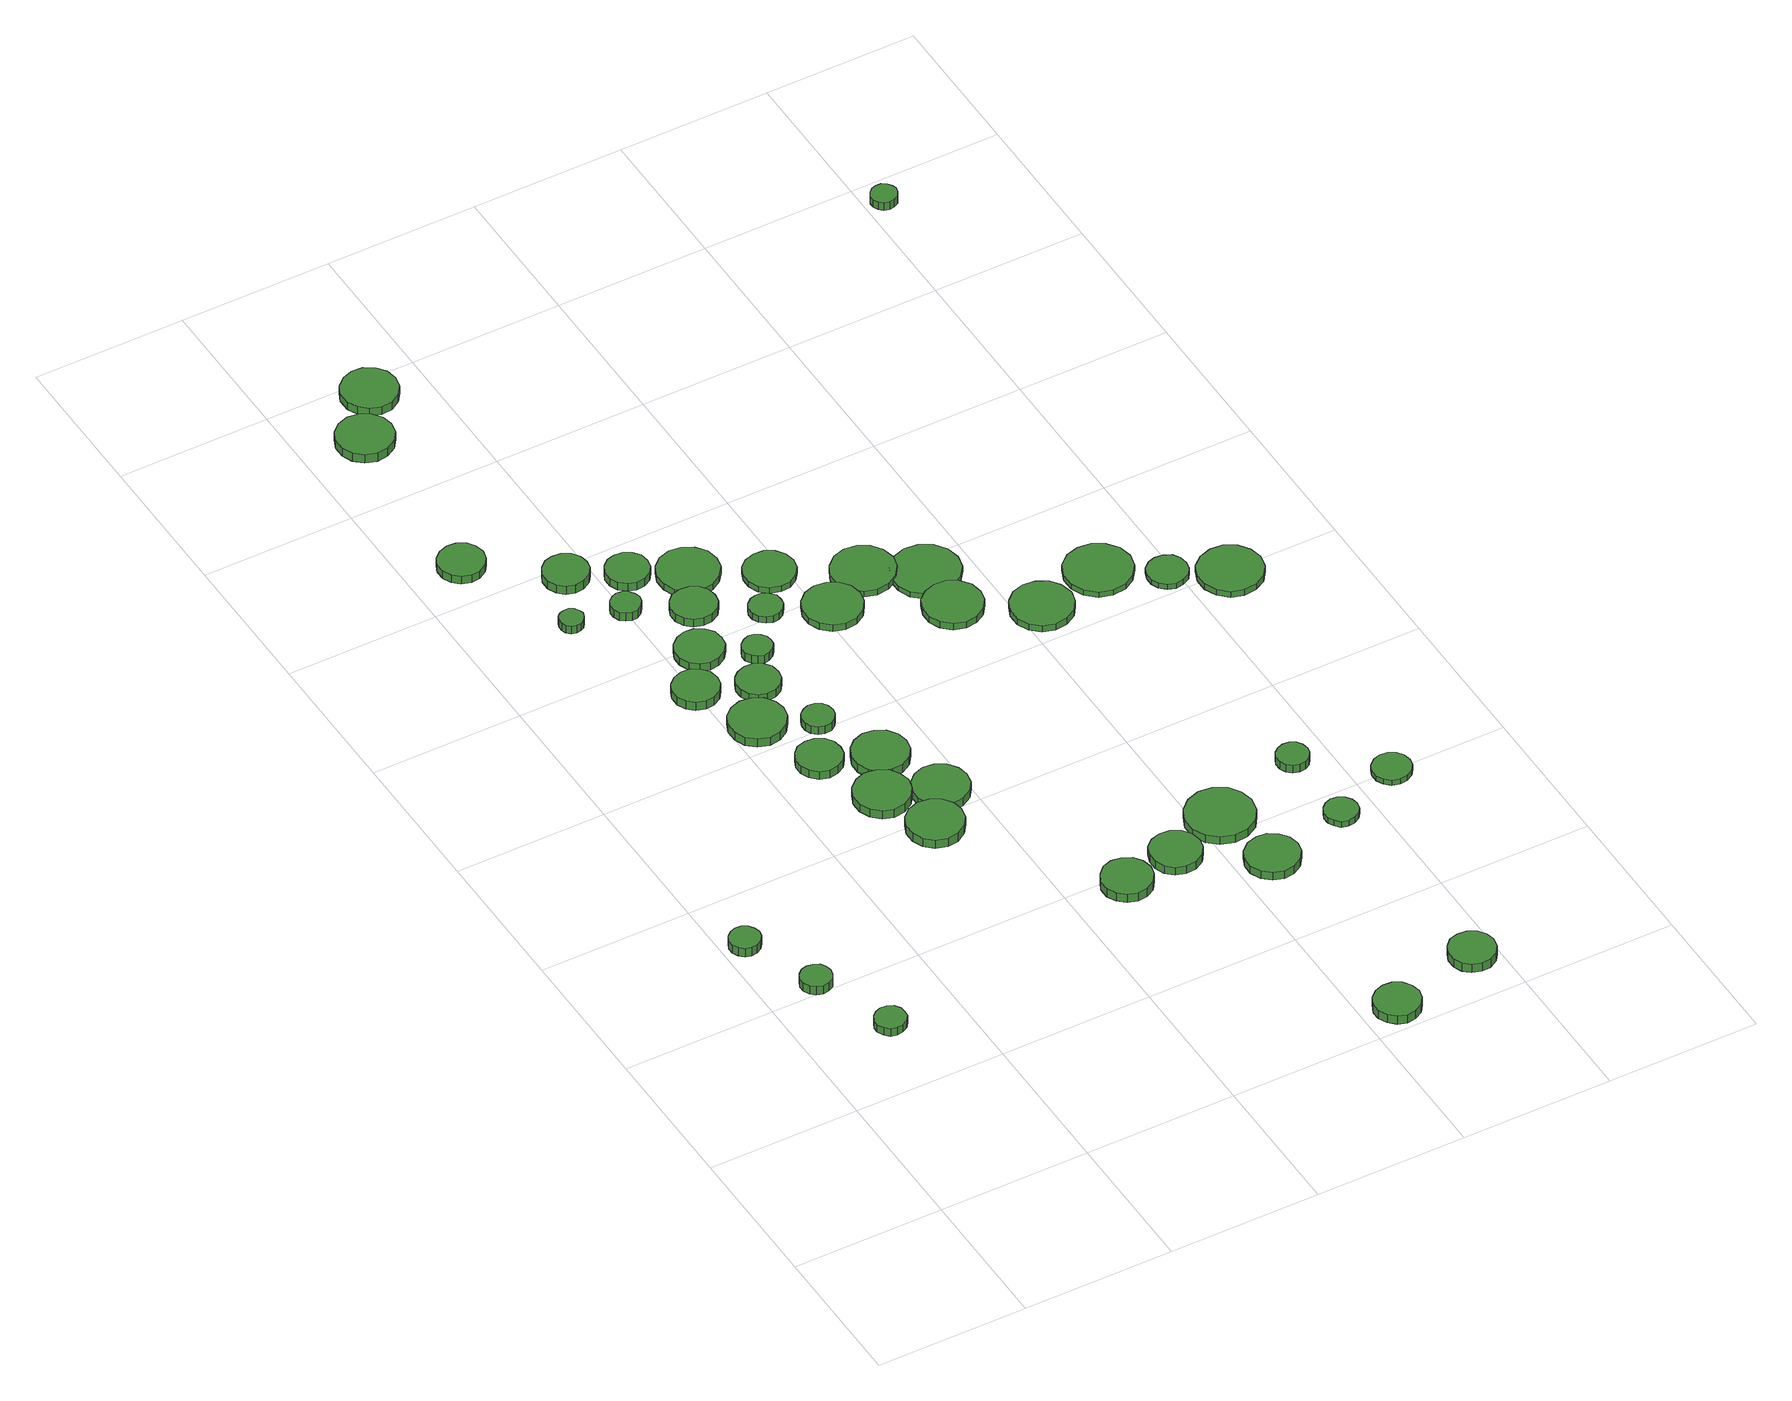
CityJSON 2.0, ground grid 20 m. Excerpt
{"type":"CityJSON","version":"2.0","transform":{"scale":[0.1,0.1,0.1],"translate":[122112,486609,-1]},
"CityObjects":{
"tree1":{"type":"SolitaryVegetationObject","attributes":{"function":"something"},"geometry":[{"type":"MultiSurface","lod":"1","boundaries":[[[0,1,2,3,4,5,6,7,8,9,10,11,12,13,14]],[[15,16,17,18,19,20,21,22,23,24,25,26,27,28,29]],[[0,29,28,1]],[[1,28,27,2]],[[2,27,26,3]],[[3,26,25,4]],[[4,25,24,5]],[[5,24,23,6]],[[6,23,22,7]],[[7,22,21,8]],[[8,21,20,9]],[[9,20,19,10]],[[10,19,18,11]],[[11,18,17,12]],[[12,17,16,13]],[[13,16,15,14]],[[14,15,29,0]]]}]},
"tree2":{"type":"SolitaryVegetationObject","attributes":{"function":"something"},"geometry":[{"type":"MultiSurface","lod":"1","boundaries":[[[30,31,32,33,34,35,36,37,38,39,40,41,42,43,44]],[[45,46,47,48,49,50,51,52,53,54,55,56,57,58,59]],[[30,59,58,31]],[[31,58,57,32]],[[32,57,56,33]],[[33,56,55,34]],[[34,55,54,35]],[[35,54,53,36]],[[36,53,52,37]],[[37,52,51,38]],[[38,51,50,39]],[[39,50,49,40]],[[40,49,48,41]],[[41,48,47,42]],[[42,47,46,43]],[[43,46,45,44]],[[44,45,59,30]]]}]},
"tree3":{"type":"SolitaryVegetationObject","attributes":{"function":"something"},"geometry":[{"type":"MultiSurface","lod":"1","boundaries":[[[60,61,62,63,64,65,66,67,68,69,70,71,72,73,74]],[[75,76,77,78,79,80,81,82,83,84,85,86,87,88,89]],[[60,89,88,61]],[[61,88,87,62]],[[62,87,86,63]],[[63,86,85,64]],[[64,85,84,65]],[[65,84,83,66]],[[66,83,82,67]],[[67,82,81,68]],[[68,81,80,69]],[[69,80,79,70]],[[70,79,78,71]],[[71,78,77,72]],[[72,77,76,73]],[[73,76,75,74]],[[74,75,89,60]]]}]},
"tree4":{"type":"SolitaryVegetationObject","attributes":{"function":"something"},"geometry":[{"type":"MultiSurface","lod":"1","boundaries":[[[90,91,92,93,94,95,96,97,98,99,100,101,102,103,104]],[[105,106,107,108,109,110,111,112,113,114,115,116,117,118,119]],[[90,119,118,91]],[[91,118,117,92]],[[92,117,116,93]],[[93,116,115,94]],[[94,115,114,95]],[[95,114,113,96]],[[96,113,112,97]],[[97,112,111,98]],[[98,111,110,99]],[[99,110,109,100]],[[100,109,108,101]],[[101,108,107,102]],[[102,107,106,103]],[[103,106,105,104]],[[104,105,119,90]]]}]},
"tree5":{"type":"SolitaryVegetationObject","attributes":{"function":"something"},"geometry":[{"type":"MultiSurface","lod":"1","boundaries":[[[120,121,122,123,124,125,126,127,128,129,130,131,132,133,134]],[[135,136,137,138,139,140,141,142,143,144,145,146,147,148,149]],[[120,149,148,121]],[[121,148,147,122]],[[122,147,146,123]],[[123,146,145,124]],[[124,145,144,125]],[[125,144,143,126]],[[126,143,142,127]],[[127,142,141,128]],[[128,141,140,129]],[[129,140,139,130]],[[130,139,138,131]],[[131,138,137,132]],[[132,137,136,133]],[[133,136,135,134]],[[134,135,149,120]]]}]},
"tree6":{"type":"SolitaryVegetationObject","attributes":{"function":"something"},"geometry":[{"type":"MultiSurface","lod":"1","boundaries":[[[150,151,152,153,154,155,156,157,158,159,160,161,162,163,164]],[[165,166,167,168,169,170,171,172,173,174,175,176,177,178,179]],[[150,179,178,151]],[[151,178,177,152]],[[152,177,176,153]],[[153,176,175,154]],[[154,175,174,155]],[[155,174,173,156]],[[156,173,172,157]],[[157,172,171,158]],[[158,171,170,159]],[[159,170,169,160]],[[160,169,168,161]],[[161,168,167,162]],[[162,167,166,163]],[[163,166,165,164]],[[164,165,179,150]]]}]},
"tree7":{"type":"SolitaryVegetationObject","attributes":{"function":"something"},"geometry":[{"type":"MultiSurface","lod":"1","boundaries":[[[180,181,182,183,184,185,186,187,188,189,190,191,192,193,194]],[[195,196,197,198,199,200,201,202,203,204,205,206,207,208,209]],[[180,209,208,181]],[[181,208,207,182]],[[182,207,206,183]],[[183,206,205,184]],[[184,205,204,185]],[[185,204,203,186]],[[186,203,202,187]],[[187,202,201,188]],[[188,201,200,189]],[[189,200,199,190]],[[190,199,198,191]],[[191,198,197,192]],[[192,197,196,193]],[[193,196,195,194]],[[194,195,209,180]]]}]},
"tree8":{"type":"SolitaryVegetationObject","attributes":{"function":"something"},"geometry":[{"type":"MultiSurface","lod":"1","boundaries":[[[210,211,212,213,214,215,216,217,218,219,220,221,222,223,224]],[[225,226,227,228,229,230,231,232,233,234,235,236,237,238,239]],[[210,239,238,211]],[[211,238,237,212]],[[212,237,236,213]],[[213,236,235,214]],[[214,235,234,215]],[[215,234,233,216]],[[216,233,232,217]],[[217,232,231,218]],[[218,231,230,219]],[[219,230,229,220]],[[220,229,228,221]],[[221,228,227,222]],[[222,227,226,223]],[[223,226,225,224]],[[224,225,239,210]]]}]},
"tree9":{"type":"SolitaryVegetationObject","attributes":{"function":"something"},"geometry":[{"type":"MultiSurface","lod":"1","boundaries":[[[240,241,242,243,244,245,246,247,248,249,250,251,252,253,254]],[[255,256,257,258,259,260,261,262,263,264,265,266,267,268,269]],[[240,269,268,241]],[[241,268,267,242]],[[242,267,266,243]],[[243,266,265,244]],[[244,265,264,245]],[[245,264,263,246]],[[246,263,262,247]],[[247,262,261,248]],[[248,261,260,249]],[[249,260,259,250]],[[250,259,258,251]],[[251,258,257,252]],[[252,257,256,253]],[[253,256,255,254]],[[254,255,269,240]]]}]},
"tree10":{"type":"SolitaryVegetationObject","attributes":{"function":"something"},"geometry":[{"type":"MultiSurface","lod":"1","boundaries":[[[270,271,272,273,274,275,276,277,278,279,280,281,282,283,284]],[[285,286,287,288,289,290,291,292,293,294,295,296,297,298,299]],[[270,299,298,271]],[[271,298,297,272]],[[272,297,296,273]],[[273,296,295,274]],[[274,295,294,275]],[[275,294,293,276]],[[276,293,292,277]],[[277,292,291,278]],[[278,291,290,279]],[[279,290,289,280]],[[280,289,288,281]],[[281,288,287,282]],[[282,287,286,283]],[[283,286,285,284]],[[284,285,299,270]]]}]},
"tree11":{"type":"SolitaryVegetationObject","attributes":{"function":"something"},"geometry":[{"type":"MultiSurface","lod":"1","boundaries":[[[300,301,302,303,304,305,306,307,308,309,310,311,312,313,314]],[[315,316,317,318,319,320,321,322,323,324,325,326,327,328,329]],[[300,329,328,301]],[[301,328,327,302]],[[302,327,326,303]],[[303,326,325,304]],[[304,325,324,305]],[[305,324,323,306]],[[306,323,322,307]],[[307,322,321,308]],[[308,321,320,309]],[[309,320,319,310]],[[310,319,318,311]],[[311,318,317,312]],[[312,317,316,313]],[[313,316,315,314]],[[314,315,329,300]]]}]},
"tree12":{"type":"SolitaryVegetationObject","attributes":{"function":"something"},"geometry":[{"type":"MultiSurface","lod":"1","boundaries":[[[330,331,332,333,334,335,336,337,338,339,340,341,342,343,344]],[[345,346,347,348,349,350,351,352,353,354,355,356,357,358,359]],[[330,359,358,331]],[[331,358,357,332]],[[332,357,356,333]],[[333,356,355,334]],[[334,355,354,335]],[[335,354,353,336]],[[336,353,352,337]],[[337,352,351,338]],[[338,351,350,339]],[[339,350,349,340]],[[340,349,348,341]],[[341,348,347,342]],[[342,347,346,343]],[[343,346,345,344]],[[344,345,359,330]]]}]},
"tree13":{"type":"SolitaryVegetationObject","attributes":{"function":"something"},"geometry":[{"type":"MultiSurface","lod":"1","boundaries":[[[360,361,362,363,364,365,366,367,368,369,370,371,372,373,374]],[[375,376,377,378,379,380,381,382,383,384,385,386,387,388,389]],[[360,389,388,361]],[[361,388,387,362]],[[362,387,386,363]],[[363,386,385,364]],[[364,385,384,365]],[[365,384,383,366]],[[366,383,382,367]],[[367,382,381,368]],[[368,381,380,369]],[[369,380,379,370]],[[370,379,378,371]],[[371,378,377,372]],[[372,377,376,373]],[[373,376,375,374]],[[374,375,389,360]]]}]},
"tree14":{"type":"SolitaryVegetationObject","attributes":{"function":"something"},"geometry":[{"type":"MultiSurface","lod":"1","boundaries":[[[390,391,392,393,394,395,396,397,398,399,400,401,402,403,404]],[[405,406,407,408,409,410,411,412,413,414,415,416,417,418,419]],[[390,419,418,391]],[[391,418,417,392]],[[392,417,416,393]],[[393,416,415,394]],[[394,415,414,395]],[[395,414,413,396]],[[396,413,412,397]],[[397,412,411,398]],[[398,411,410,399]],[[399,410,409,400]],[[400,409,408,401]],[[401,408,407,402]],[[402,407,406,403]],[[403,406,405,404]],[[404,405,419,390]]]}]},
"tree15":{"type":"SolitaryVegetationObject","attributes":{"function":"something"},"geometry":[{"type":"MultiSurface","lod":"1","boundaries":[[[420,421,422,423,424,425,426,427,428,429,430,431,432,433,434]],[[435,436,437,438,439,440,441,442,443,444,445,446,447,448,449]],[[420,449,448,421]],[[421,448,447,422]],[[422,447,446,423]],[[423,446,445,424]],[[424,445,444,425]],[[425,444,443,426]],[[426,443,442,427]],[[427,442,441,428]],[[428,441,440,429]],[[429,440,439,430]],[[430,439,438,431]],[[431,438,437,432]],[[432,437,436,433]],[[433,436,435,434]],[[434,435,449,420]]]}]},
"tree16":{"type":"SolitaryVegetationObject","attributes":{"function":"something"},"geometry":[{"type":"MultiSurface","lod":"1","boundaries":[[[450,451,452,453,454,455,456,457,458,459,460,461,462,463,464]],[[465,466,467,468,469,470,471,472,473,474,475,476,477,478,479]],[[450,479,478,451]],[[451,478,477,452]],[[452,477,476,453]],[[453,476,475,454]],[[454,475,474,455]],[[455,474,473,456]],[[456,473,472,457]],[[457,472,471,458]],[[458,471,470,459]],[[459,470,469,460]],[[460,469,468,461]],[[461,468,467,462]],[[462,467,466,463]],[[463,466,465,464]],[[464,465,479,450]]]}]},
"tree17":{"type":"SolitaryVegetationObject","attributes":{"function":"something"},"geometry":[{"type":"MultiSurface","lod":"1","boundaries":[[[480,481,482,483,484,485,486,487,488,489,490,491,492,493,494]],[[495,496,497,498,499,500,501,502,503,504,505,506,507,508,509]],[[480,509,508,481]],[[481,508,507,482]],[[482,507,506,483]],[[483,506,505,484]],[[484,505,504,485]],[[485,504,503,486]],[[486,503,502,487]],[[487,502,501,488]],[[488,501,500,489]],[[489,500,499,490]],[[490,499,498,491]],[[491,498,497,492]],[[492,497,496,493]],[[493,496,495,494]],[[494,495,509,480]]]}]},
"tree18":{"type":"SolitaryVegetationObject","attributes":{"function":"something"},"geometry":[{"type":"MultiSurface","lod":"1","boundaries":[[[510,511,512,513,514,515,516,517,518,519,520,521,522,523,524]],[[525,526,527,528,529,530,531,532,533,534,535,536,537,538,539]],[[510,539,538,511]],[[511,538,537,512]],[[512,537,536,513]],[[513,536,535,514]],[[514,535,534,515]],[[515,534,533,516]],[[516,533,532,517]],[[517,532,531,518]],[[518,531,530,519]],[[519,530,529,520]],[[520,529,528,521]],[[521,528,527,522]],[[522,527,526,523]],[[523,526,525,524]],[[524,525,539,510]]]}]},
"tree19":{"type":"SolitaryVegetationObject","attributes":{"function":"something"},"geometry":[{"type":"MultiSurface","lod":"1","boundaries":[[[540,541,542,543,544,545,546,547,548,549,550,551,552,553,554]],[[555,556,557,558,559,560,561,562,563,564,565,566,567,568,569]],[[540,569,568,541]],[[541,568,567,542]],[[542,567,566,543]],[[543,566,565,544]],[[544,565,564,545]],[[545,564,563,546]],[[546,563,562,547]],[[547,562,561,548]],[[548,561,560,549]],[[549,560,559,550]],[[550,559,558,551]],[[551,558,557,552]],[[552,557,556,553]],[[553,556,555,554]],[[554,555,569,540]]]}]},
"tree20":{"type":"SolitaryVegetationObject","attributes":{"function":"something"},"geometry":[{"type":"MultiSurface","lod":"1","boundaries":[[[570,571,572,573,574,575,576,577,578,579,580,581,582,583,584]],[[585,586,587,588,589,590,591,592,593,594,595,596,597,598,599]],[[570,599,598,571]],[[571,598,597,572]],[[572,597,596,573]],[[573,596,595,574]],[[574,595,594,575]],[[575,594,593,576]],[[576,593,592,577]],[[577,592,591,578]],[[578,591,590,579]],[[579,590,589,580]],[[580,589,588,581]],[[581,588,587,582]],[[582,587,586,583]],[[583,586,585,584]],[[584,585,599,570]]]}]},
"tree21":{"type":"SolitaryVegetationObject","attributes":{"function":"something"},"geometry":[{"type":"MultiSurface","lod":"1","boundaries":[[[600,601,602,603,604,605,606,607,608,609,610,611,612,613,614]],[[615,616,617,618,619,620,621,622,623,624,625,626,627,628,629]],[[600,629,628,601]],[[601,628,627,602]],[[602,627,626,603]],[[603,626,625,604]],[[604,625,624,605]],[[605,624,623,606]],[[606,623,622,607]],[[607,622,621,608]],[[608,621,620,609]],[[609,620,619,610]],[[610,619,618,611]],[[611,618,617,612]],[[612,617,616,613]],[[613,616,615,614]],[[614,615,629,600]]]}]},
"tree22":{"type":"SolitaryVegetationObject","attributes":{"function":"something"},"geometry":[{"type":"MultiSurface","lod":"1","boundaries":[[[630,631,632,633,634,635,636,637,638,639,640,641,642,643,644]],[[645,646,647,648,649,650,651,652,653,654,655,656,657,658,659]],[[630,659,658,631]],[[631,658,657,632]],[[632,657,656,633]],[[633,656,655,634]],[[634,655,654,635]],[[635,654,653,636]],[[636,653,652,637]],[[637,652,651,638]],[[638,651,650,639]],[[639,650,649,640]],[[640,649,648,641]],[[641,648,647,642]],[[642,647,646,643]],[[643,646,645,644]],[[644,645,659,630]]]}]},
"tree23":{"type":"SolitaryVegetationObject","attributes":{"function":"something"},"geometry":[{"type":"MultiSurface","lod":"1","boundaries":[[[660,661,662,663,664,665,666,667,668,669,670,671,672,673,674]],[[675,676,677,678,679,680,681,682,683,684,685,686,687,688,689]],[[660,689,688,661]],[[661,688,687,662]],[[662,687,686,663]],[[663,686,685,664]],[[664,685,684,665]],[[665,684,683,666]],[[666,683,682,667]],[[667,682,681,668]],[[668,681,680,669]],[[669,680,679,670]],[[670,679,678,671]],[[671,678,677,672]],[[672,677,676,673]],[[673,676,675,674]],[[674,675,689,660]]]}]},
"tree24":{"type":"SolitaryVegetationObject","attributes":{"function":"something"},"geometry":[{"type":"MultiSurface","lod":"1","boundaries":[[[690,691,692,693,694,695,696,697,698,699,700,701,702,703,704]],[[705,706,707,708,709,710,711,712,713,714,715,716,717,718,719]],[[690,719,718,691]],[[691,718,717,692]],[[692,717,716,693]],[[693,716,715,694]],[[694,715,714,695]],[[695,714,713,696]],[[696,713,712,697]],[[697,712,711,698]],[[698,711,710,699]],[[699,710,709,700]],[[700,709,708,701]],[[701,708,707,702]],[[702,707,706,703]],[[703,706,705,704]],[[704,705,719,690]]]}]},
"tree25":{"type":"SolitaryVegetationObject","attributes":{"function":"something"},"geometry":[{"type":"MultiSurface","lod":"1","boundaries":[[[720,721,722,723,724,725,726,727,728,729,730,731,732,733,734]],[[735,736,737,738,739,740,741,742,743,744,745,746,747,748,749]],[[720,749,748,721]],[[721,748,747,722]],[[722,747,746,723]],[[723,746,745,724]],[[724,745,744,725]],[[725,744,743,726]],[[726,743,742,727]],[[727,742,741,728]],[[728,741,740,729]],[[729,740,739,730]],[[730,739,738,731]],[[731,738,737,732]],[[732,737,736,733]],[[733,736,735,734]],[[734,735,749,720]]]}]},
"tree26":{"type":"SolitaryVegetationObject","attributes":{"function":"something"},"geometry":[{"type":"MultiSurface","lod":"1","boundaries":[[[750,751,752,753,754,755,756,757,758,759,760,761,762,763,764]],[[765,766,767,768,769,770,771,772,773,774,775,776,777,778,779]],[[750,779,778,751]],[[751,778,777,752]],[[752,777,776,753]],[[753,776,775,754]],[[754,775,774,755]],[[755,774,773,756]],[[756,773,772,757]],[[757,772,771,758]],[[758,771,770,759]],[[759,770,769,760]],[[760,769,768,761]],[[761,768,767,762]],[[762,767,766,763]],[[763,766,765,764]],[[764,765,779,750]]]}]},
"tree27":{"type":"SolitaryVegetationObject","attributes":{"function":"something"},"geometry":[{"type":"MultiSurface","lod":"1","boundaries":[[[780,781,782,783,784,785,786,787,788,789,790,791,792,793,794]],[[795,796,797,798,799,800,801,802,803,804,805,806,807,808,809]],[[780,809,808,781]],[[781,808,807,782]],[[782,807,806,783]],[[783,806,805,784]],[[784,805,804,785]],[[785,804,803,786]],[[786,803,802,787]],[[787,802,801,788]],[[788,801,800,789]],[[789,800,799,790]],[[790,799,798,791]],[[791,798,797,792]],[[792,797,796,793]],[[793,796,795,794]],[[794,795,809,780]]]}]},
"tree28":{"type":"SolitaryVegetationObject","attributes":{"function":"something"},"geometry":[{"type":"MultiSurface","lod":"1","boundaries":[[[810,811,812,813,814,815,816,817,818,819,820,821,822,823,824]],[[825,826,827,828,829,830,831,832,833,834,835,836,837,838,839]],[[810,839,838,811]],[[811,838,837,812]],[[812,837,836,813]],[[813,836,835,814]],[[814,835,834,815]],[[815,834,833,816]],[[816,833,832,817]],[[817,832,831,818]],[[818,831,830,819]],[[819,830,829,820]],[[820,829,828,821]],[[821,828,827,822]],[[822,827,826,823]],[[823,826,825,824]],[[824,825,839,810]]]}]},
"tree29":{"type":"SolitaryVegetationObject","attributes":{"function":"something"},"geometry":[{"type":"MultiSurface","lod":"1","boundaries":[[[840,841,842,843,844,845,846,847,848,849,850,851,852,853,854]],[[855,856,857,858,859,860,861,862,863,864,865,866,867,868,869]],[[840,869,868,841]],[[841,868,867,842]],[[842,867,866,843]],[[843,866,865,844]],[[844,865,864,845]],[[845,864,863,846]],[[846,863,862,847]],[[847,862,861,848]],[[848,861,860,849]],[[849,860,859,850]],[[850,859,858,851]],[[851,858,857,852]],[[852,857,856,853]],[[853,856,855,854]],[[854,855,869,840]]]}]},
"tree30":{"type":"SolitaryVegetationObject","attributes":{"function":"something"},"geometry":[{"type":"MultiSurface","lod":"1","boundaries":[[[870,871,872,873,874,875,876,877,878,879,880,881,882,883,884]],[[885,886,887,888,889,890,891,892,893,894,895,896,897,898,899]],[[870,899,898,871]],[[871,898,897,872]],[[872,897,896,873]],[[873,896,895,874]],[[874,895,894,875]],[[875,894,893,876]],[[876,893,892,877]],[[877,892,891,878]],[[878,891,890,879]],[[879,890,889,880]],[[880,889,888,881]],[[881,888,887,882]],[[882,887,886,883]],[[883,886,885,884]],[[884,885,899,870]]]}]},
"tree31":{"type":"SolitaryVegetationObject","attributes":{"function":"something"},"geometry":[{"type":"MultiSurface","lod":"1","boundaries":[[[900,901,902,903,904,905,906,907,908,909,910,911,912,913,914]],[[915,916,917,918,919,920,921,922,923,924,925,926,927,928,929]],[[900,929,928,901]],[[901,928,927,902]],[[902,927,926,903]],[[903,926,925,904]],[[904,925,924,905]],[[905,924,923,906]],[[906,923,922,907]],[[907,922,921,908]],[[908,921,920,909]],[[909,920,919,910]],[[910,919,918,911]],[[911,918,917,912]],[[912,917,916,913]],[[913,916,915,914]],[[914,915,929,900]]]}]},
"tree32":{"type":"SolitaryVegetationObject","attributes":{"function":"something"},"geometry":[{"type":"MultiSurface","lod":"1","boundaries":[[[930,931,932,933,934,935,936,937,938,939,940,941,942,943,944]],[[945,946,947,948,949,950,951,952,953,954,955,956,957,958,959]],[[930,959,958,931]],[[931,958,957,932]],[[932,957,956,933]],[[933,956,955,934]],[[934,955,954,935]],[[935,954,953,936]],[[936,953,952,937]],[[937,952,951,938]],[[938,951,950,939]],[[939,950,949,940]],[[940,949,948,941]],[[941,948,947,942]],[[942,947,946,943]],[[943,946,945,944]],[[944,945,959,930]]]}]},
"tree33":{"type":"SolitaryVegetationObject","attributes":{"function":"something"},"geometry":[{"type":"MultiSurface","lod":"1","boundaries":[[[960,961,962,963,964,965,966,967,968,969,970,971,972,973,974]],[[975,976,977,978,979,980,981,982,983,984,985,986,987,988,989]],[[960,989,988,961]],[[961,988,987,962]],[[962,987,986,963]],[[963,986,985,964]],[[964,985,984,965]],[[965,984,983,966]],[[966,983,982,967]],[[967,982,981,968]],[[968,981,980,969]],[[969,980,979,970]],[[970,979,978,971]],[[971,978,977,972]],[[972,977,976,973]],[[973,976,975,974]],[[974,975,989,960]]]}]},
"tree34":{"type":"SolitaryVegetationObject","attributes":{"function":"something"},"geometry":[{"type":"MultiSurface","lod":"1","boundaries":[[[990,991,992,993,994,995,996,997,998,999,1000,1001,1002,1003,1004]],[[1005,1006,1007,1008,1009,1010,1011,1012,1013,1014,1015,1016,1017,1018,1019]],[[990,1019,1018,991]],[[991,1018,1017,992]],[[992,1017,1016,993]],[[993,1016,1015,994]],[[994,1015,1014,995]],[[995,1014,1013,996]],[[996,1013,1012,997]],[[997,1012,1011,998]],[[998,1011,1010,999]],[[999,1010,1009,1000]],[[1000,1009,1008,1001]],[[1001,1008,1007,1002]],[[1002,1007,1006,1003]],[[1003,1006,1005,1004]],[[1004,1005,1019,990]]]}]},
"tree35":{"type":"SolitaryVegetationObject","attributes":{"function":"something"},"geometry":[{"type":"MultiSurface","lod":"1","boundaries":[[[1020,1021,1022,1023,1024,1025,1026,1027,1028,1029,1030,1031,1032,1033,1034]],[[1035,1036,1037,1038,1039,1040,1041,1042,1043,1044,1045,1046,1047,1048,1049]],[[1020,1049,1048,1021]],[[1021,1048,1047,1022]],[[1022,1047,1046,1023]],[[1023,1046,1045,1024]],[[1024,1045,1044,1025]],[[1025,1044,1043,1026]],[[1026,1043,1042,1027]],[[1027,1042,1041,1028]],[[1028,1041,1040,1029]],[[1029,1040,1039,1030]],[[1030,1039,1038,1031]],[[1031,1038,1037,1032]],[[1032,1037,1036,1033]],[[1033,1036,1035,1034]],[[1034,1035,1049,1020]]]}]},
"tree36":{"type":"SolitaryVegetationObject","attributes":{"function":"something"},"geometry":[{"type":"MultiSurface","lod":"1","boundaries":[[[1050,1051,1052,1053,1054,1055,1056,1057,1058,1059,1060,1061,1062,1063,1064]],[[1065,1066,1067,1068,1069,1070,1071,1072,1073,1074,1075,1076,1077,1078,1079]],[[1050,1079,1078,1051]],[[1051,1078,1077,1052]],[[1052,1077,1076,1053]],[[1053,1076,1075,1054]],[[1054,1075,1074,1055]],[[1055,1074,1073,1056]],[[1056,1073,1072,1057]],[[1057,1072,1071,1058]],[[1058,1071,1070,1059]],[[1059,1070,1069,1060]],[[1060,1069,1068,1061]],[[1061,1068,1067,1062]],[[1062,1067,1066,1063]],[[1063,1066,1065,1064]],[[1064,1065,1079,1050]]]}]},
"tree37":{"type":"SolitaryVegetationObject","attributes":{"function":"something"},"geometry":[{"type":"MultiSurface","lod":"1","boundaries":[[[1080,1081,1082,1083,1084,1085,1086,1087,1088,1089,1090,1091,1092,1093,1094]],[[1095,1096,1097,1098,1099,1100,1101,1102,1103,1104,1105,1106,1107,1108,1109]],[[1080,1109,1108,1081]],[[1081,1108,1107,1082]],[[1082,1107,1106,1083]],[[1083,1106,1105,1084]],[[1084,1105,1104,1085]],[[1085,1104,1103,1086]],[[1086,1103,1102,1087]],[[1087,1102,1101,1088]],[[1088,1101,1100,1089]],[[1089,1100,1099,1090]],[[1090,1099,1098,1091]],[[1091,1098,1097,1092]],[[1092,1097,1096,1093]],[[1093,1096,1095,1094]],[[1094,1095,1109,1080]]]}]},
"tree38":{"type":"SolitaryVegetationObject","attributes":{"function":"something"},"geometry":[{"type":"MultiSurface","lod":"1","boundaries":[[[1110,1111,1112,1113,1114,1115,1116,1117,1118,1119,1120,1121,1122,1123,1124]],[[1125,1126,1127,1128,1129,1130,1131,1132,1133,1134,1135,1136,1137,1138,1139]],[[1110,1139,1138,1111]],[[1111,1138,1137,1112]],[[1112,1137,1136,1113]],[[1113,1136,1135,1114]],[[1114,1135,1134,1115]],[[1115,1134,1133,1116]],[[1116,1133,1132,1117]],[[1117,1132,1131,1118]],[[1118,1131,1130,1119]],[[1119,1130,1129,1120]],[[1120,1129,1128,1121]],[[1121,1128,1127,1122]],[[1122,1127,1126,1123]],[[1123,1126,1125,1124]],[[1124,1125,1139,1110]]]}]},
"tree39":{"type":"SolitaryVegetationObject","attributes":{"function":"something"},"geometry":[{"type":"MultiSurface","lod":"1","boundaries":[[[1140,1141,1142,1143,1144,1145,1146,1147,1148,1149,1150,1151,1152,1153,1154]],[[1155,1156,1157,1158,1159,1160,1161,1162,1163,1164,1165,1166,1167,1168,1169]],[[1140,1169,1168,1141]],[[1141,1168,1167,1142]],[[1142,1167,1166,1143]],[[1143,1166,1165,1144]],[[1144,1165,1164,1145]],[[1145,1164,1163,1146]],[[1146,1163,1162,1147]],[[1147,1162,1161,1148]],[[1148,1161,1160,1149]],[[1149,1160,1159,1150]],[[1150,1159,1158,1151]],[[1151,1158,1157,1152]],[[1152,1157,1156,1153]],[[1153,1156,1155,1154]],[[1154,1155,1169,1140]]]}]},
"tree40":{"type":"SolitaryVegetationObject","attributes":{"function":"something"},"geometry":[{"type":"MultiSurface","lod":"1","boundaries":[[[1170,1171,1172,1173,1174,1175,1176,1177,1178,1179,1180,1181,1182,1183,1184]],[[1185,1186,1187,1188,1189,1190,1191,1192,1193,1194,1195,1196,1197,1198,1199]],[[1170,1199,1198,1171]],[[1171,1198,1197,1172]],[[1172,1197,1196,1173]],[[1173,1196,1195,1174]],[[1174,1195,1194,1175]],[[1175,1194,1193,1176]],[[1176,1193,1192,1177]],[[1177,1192,1191,1178]],[[1178,1191,1190,1179]],[[1179,1190,1189,1180]],[[1180,1189,1188,1181]],[[1181,1188,1187,1182]],[[1182,1187,1186,1183]],[[1183,1186,1185,1184]],[[1184,1185,1199,1170]]]}]},
"tree41":{"type":"SolitaryVegetationObject","attributes":{"function":"something"},"geometry":[{"type":"MultiSurface","lod":"1","boundaries":[[[1200,1201,1202,1203,1204,1205,1206,1207,1208,1209,1210,1211,1212,1213,1214]],[[1215,1216,1217,1218,1219,1220,1221,1222,1223,1224,1225,1226,1227,1228,1229]],[[1200,1229,1228,1201]],[[1201,1228,1227,1202]],[[1202,1227,1226,1203]],[[1203,1226,1225,1204]],[[1204,1225,1224,1205]],[[1205,1224,1223,1206]],[[1206,1223,1222,1207]],[[1207,1222,1221,1208]],[[1208,1221,1220,1209]],[[1209,1220,1219,1210]],[[1210,1219,1218,1211]],[[1211,1218,1217,1212]],[[1212,1217,1216,1213]],[[1213,1216,1215,1214]],[[1214,1215,1229,1200]]]}]},
"tree42":{"type":"SolitaryVegetationObject","attributes":{"function":"something"},"geometry":[{"type":"MultiSurface","lod":"1","boundaries":[[[1230,1231,1232,1233,1234,1235,1236,1237,1238,1239,1240,1241,1242,1243,1244]],[[1245,1246,1247,1248,1249,1250,1251,1252,1253,1254,1255,1256,1257,1258,1259]],[[1230,1259,1258,1231]],[[1231,1258,1257,1232]],[[1232,1257,1256,1233]],[[1233,1256,1255,1234]],[[1234,1255,1254,1235]],[[1235,1254,1253,1236]],[[1236,1253,1252,1237]],[[1237,1252,1251,1238]],[[1238,1251,1250,1239]],[[1239,1250,1249,1240]],[[1240,1249,1248,1241]],[[1241,1248,1247,1242]],[[1242,1247,1246,1243]],[[1243,1246,1245,1244]],[[1244,1245,1259,1230]]]}]},
"tree43":{"type":"SolitaryVegetationObject","attributes":{"function":"something"},"geometry":[{"type":"MultiSurface","lod":"1","boundaries":[[[1260,1261,1262,1263,1264,1265,1266,1267,1268,1269,1270,1271,1272,1273,1274]],[[1275,1276,1277,1278,1279,1280,1281,1282,1283,1284,1285,1286,1287,1288,1289]],[[1260,1289,1288,1261]],[[1261,1288,1287,1262]],[[1262,1287,1286,1263]],[[1263,1286,1285,1264]],[[1264,1285,1284,1265]],[[1265,1284,1283,1266]],[[1266,1283,1282,1267]],[[1267,1282,1281,1268]],[[1268,1281,1280,1269]],[[1269,1280,1279,1270]],[[1270,1279,1278,1271]],[[1271,1278,1277,1272]],[[1272,1277,1276,1273]],[[1273,1276,1275,1274]],[[1274,1275,1289,1260]]]}]}
},
"vertices":[
[48,513,26],[46,521,26],[41,528,26],[34,532,26],[26,533,26],[18,530,26],[12,525,26],[8,517,26],[8,509,26],[12,501,26],[18,495,26],[26,493,26],[34,494,26],[41,498,26],[46,505,26],[46,505,13],[41,498,13],[34,494,13],[26,493,13],[18,495,13],[12,501,13],[8,509,13],[8,517,13],[12,525,13],[18,530,13],[26,533,13],[34,532,13],[41,528,13],[46,521,13],[48,513,13],
[86,410,29],[84,418,29],[80,425,29],[72,429,29],[64,430,29],[56,428,29],[50,422,29],[46,414,29],[46,406,29],[50,398,29],[56,393,29],[64,390,29],[72,391,29],[80,395,29],[84,402,29],[84,402,16],[80,395,16],[72,391,16],[64,390,16],[56,393,16],[50,398,16],[46,406,16],[46,414,16],[50,422,16],[56,428,16],[64,430,16],[72,429,16],[80,425,16],[84,418,16],[86,410,16],
[124,300,32],[123,308,32],[118,315,32],[110,319,32],[102,320,32],[94,317,32],[88,312,32],[84,304,32],[84,296,32],[88,288,32],[94,282,32],[102,280,32],[110,281,32],[118,285,32],[123,292,32],[123,292,20],[118,285,20],[110,281,20],[102,280,20],[94,282,20],[88,288,20],[84,296,20],[84,304,20],[88,312,20],[94,317,20],[102,320,20],[110,319,20],[118,315,20],[123,308,20],[124,300,20],
[97,1254,27],[94,1266,27],[87,1276,27],[76,1282,27],[64,1283,27],[52,1279,27],[43,1271,27],[38,1260,27],[38,1247,27],[43,1236,27],[52,1228,27],[64,1224,27],[76,1225,27],[87,1232,27],[94,1241,27],[94,1241,15],[87,1232,15],[76,1225,15],[64,1224,15],[52,1228,15],[43,1236,15],[38,1247,15],[38,1260,15],[43,1271,15],[52,1279,15],[64,1283,15],[76,1282,15],[87,1276,15],[94,1266,15],[97,1254,15],
[146,1102,26],[144,1108,26],[140,1114,26],[135,1117,26],[128,1117,26],[122,1115,26],[117,1111,26],[115,1105,26],[115,1099,26],[117,1093,26],[122,1088,26],[128,1086,26],[135,1087,26],[140,1090,26],[144,1095,26],[144,1095,14],[140,1090,14],[135,1087,14],[128,1086,14],[122,1088,14],[117,1093,14],[115,1099,14],[115,1105,14],[117,1111,14],[122,1115,14],[128,1117,14],[135,1117,14],[140,1114,14],[144,1108,14],[146,1102,14],
[228,924,26],[225,937,26],[218,946,26],[207,953,26],[195,954,26],[183,950,26],[174,942,26],[169,931,26],[169,918,26],[174,907,26],[183,899,26],[195,895,26],[207,896,26],[218,902,26],[225,912,26],[225,912,13],[218,902,13],[207,896,13],[195,895,13],[183,899,13],[174,907,13],[169,918,13],[169,931,13],[174,942,13],[183,950,13],[195,954,13],[207,953,13],[218,946,13],[225,937,13],[228,924,13],
[269,839,26],[266,853,26],[257,866,26],[244,873,26],[229,875,26],[214,870,26],[203,860,26],[197,846,26],[197,831,26],[203,817,26],[214,807,26],[229,802,26],[244,804,26],[257,812,26],[266,824,26],[266,824,13],[257,812,13],[244,804,13],[229,802,13],[214,807,13],[203,817,13],[197,831,13],[197,846,13],[203,860,13],[214,870,13],[229,875,13],[244,873,13],[257,866,13],[266,853,13],[269,839,13],
[293,746,26],[291,758,26],[284,768,26],[273,774,26],[261,775,26],[249,772,26],[240,763,26],[235,752,26],[235,740,26],[240,729,26],[249,720,26],[261,716,26],[273,718,26],[284,724,26],[291,734,26],[291,734,14],[284,724,14],[273,718,14],[261,716,14],[249,720,14],[240,729,14],[235,740,14],[235,752,14],[240,763,14],[249,772,14],[261,775,14],[273,774,14],[284,768,14],[291,758,14],[293,746,14],
[334,655,27],[330,669,27],[322,682,27],[308,689,27],[293,691,27],[279,686,27],[268,676,27],[262,662,27],[262,647,27],[268,633,27],[279,623,27],[293,618,27],[308,620,27],[322,628,27],[330,640,27],[330,640,14],[322,628,14],[308,620,14],[293,618,14],[279,623,14],[268,633,14],[262,647,14],[262,662,14],[268,676,14],[279,686,14],[293,691,14],[308,689,14],[322,682,14],[330,669,14],[334,655,14],
[362,578,28],[359,592,28],[350,605,28],[337,612,28],[322,614,28],[307,609,28],[296,599,28],[290,585,28],[290,570,28],[296,556,28],[307,546,28],[322,541,28],[337,543,28],[350,551,28],[359,563,28],[359,563,15],[350,551,15],[337,543,15],[322,541,15],[307,546,15],[296,556,15],[290,570,15],[290,585,15],[296,599,15],[307,609,15],[322,614,15],[337,612,15],[350,605,15],[359,592,15],[362,578,15],
[196,1179,24],[194,1191,24],[187,1201,24],[176,1207,24],[164,1208,24],[153,1205,24],[144,1197,24],[139,1186,24],[139,1173,24],[144,1162,24],[153,1154,24],[164,1150,24],[176,1152,24],[187,1158,24],[194,1168,24],[194,1168,11],[187,1158,11],[176,1152,11],[164,1150,11],[153,1154,11],[144,1162,11],[139,1173,11],[139,1186,11],[144,1197,11],[153,1205,11],[164,1208,11],[176,1207,11],[187,1201,11],[194,1191,11],[196,1179,11],
[219,1094,25],[217,1101,25],[212,1108,25],[205,1112,25],[197,1113,25],[190,1110,25],[184,1105,25],[181,1098,25],[181,1090,25],[184,1082,25],[190,1077,25],[197,1074,25],[205,1075,25],[212,1079,25],[217,1086,25],[217,1086,12],[212,1079,12],[205,1075,12],[197,1074,12],[190,1077,12],[184,1082,12],[181,1090,12],[181,1098,12],[184,1105,12],[190,1110,12],[197,1113,12],[205,1112,12],[212,1108,12],[217,1101,12],[219,1094,12],
[114,1501,28],[111,1515,28],[102,1527,28],[89,1535,28],[74,1537,28],[59,1532,28],[48,1522,28],[42,1508,28],[42,1493,28],[48,1479,28],[59,1469,28],[74,1464,28],[89,1466,28],[102,1474,28],[111,1486,28],[111,1486,15],[102,1474,15],[89,1466,15],[74,1464,15],[59,1469,15],[48,1479,15],[42,1493,15],[42,1508,15],[48,1522,15],[59,1532,15],[74,1537,15],[89,1535,15],[102,1527,15],[111,1515,15],[114,1501,15],
[268,984,24],[266,997,24],[258,1007,24],[247,1014,24],[234,1015,24],[222,1011,24],[212,1002,24],[207,991,24],[207,978,24],[212,966,24],[222,957,24],[234,953,24],[247,955,24],[258,961,24],[266,972,24],[266,972,12],[258,961,12],[247,955,12],[234,953,12],[222,957,12],[212,966,12],[207,978,12],[207,991,12],[212,1002,12],[222,1011,12],[234,1015,12],[247,1014,12],[258,1007,12],[266,997,12],[268,984,12],
[296,898,25],[294,910,25],[287,919,25],[277,925,25],[265,926,25],[254,922,25],[246,915,25],[241,904,25],[241,893,25],[246,882,25],[254,874,25],[265,871,25],[277,872,25],[287,878,25],[294,887,25],[294,887,13],[287,878,13],[277,872,13],[265,871,13],[254,874,13],[246,882,13],[241,893,13],[241,904,13],[246,915,13],[254,922,13],[265,926,13],[277,925,13],[287,919,13],[294,910,13],[296,898,13],
[319,808,25],[317,817,25],[312,824,25],[305,828,25],[296,829,25],[288,826,25],[281,820,25],[278,812,25],[278,804,25],[281,796,25],[288,790,25],[296,787,25],[305,788,25],[312,793,25],[317,800,25],[317,800,13],[312,793,13],[305,788,13],[296,787,13],[288,790,13],[281,796,13],[278,804,13],[278,812,13],[281,820,13],[288,826,13],[296,829,13],[305,828,13],[312,824,13],[317,817,13],[319,808,13],
[367,718,25],[364,732,25],[355,745,25],[342,752,25],[327,754,25],[313,749,25],[302,739,25],[296,725,25],[296,710,25],[302,696,25],[313,686,25],[327,682,25],[342,683,25],[355,691,25],[364,703,25],[364,703,12],[355,691,12],[342,683,12],[327,682,12],[313,686,12],[302,696,12],[296,710,12],[296,725,12],[302,739,12],[313,749,12],[327,754,12],[342,752,12],[355,745,12],[364,732,12],[367,718,12],
[399,630,26],[396,644,26],[387,657,26],[374,664,26],[359,666,26],[345,661,26],[334,651,26],[328,637,26],[328,622,26],[334,608,26],[345,598,26],[359,593,26],[374,595,26],[387,603,26],[396,615,26],[396,615,14],[387,603,14],[374,595,14],[359,593,14],[345,598,14],[334,608,14],[328,622,14],[328,637,14],[334,651,14],[345,661,14],[359,666,14],[374,664,14],[387,657,14],[396,644,14],[399,630,14],
[260,1147,23],[258,1158,23],[251,1167,23],[241,1173,23],[229,1174,23],[219,1171,23],[210,1163,23],[205,1153,23],[205,1141,23],[210,1130,23],[219,1123,23],[229,1119,23],[241,1120,23],[251,1126,23],[258,1135,23],[258,1135,11],[251,1126,11],[241,1120,11],[229,1119,11],[219,1123,11],[210,1130,11],[205,1141,11],[205,1153,11],[210,1163,11],[219,1171,11],[229,1174,11],[241,1173,11],[251,1167,11],[258,1158,11],[260,1147,11],
[316,950,25],[315,958,25],[310,965,25],[303,969,25],[295,970,25],[288,967,25],[282,962,25],[278,954,25],[278,946,25],[282,939,25],[288,934,25],[295,931,25],[303,932,25],[310,936,25],[315,943,25],[315,943,12],[310,936,12],[303,932,12],[295,931,12],[288,934,12],[282,939,12],[278,946,12],[278,954,12],[282,962,12],[288,967,12],[295,970,12],[303,969,12],[310,965,12],[315,958,12],[316,950,12],
[504,375,31],[501,389,31],[493,400,31],[481,406,31],[468,408,31],[455,404,31],[445,394,31],[439,382,31],[439,368,31],[445,356,31],[455,347,31],[468,343,31],[481,344,31],[493,351,31],[501,362,31],[501,362,18],[493,351,18],[481,344,18],[468,343,18],[455,347,18],[445,356,18],[439,368,18],[439,382,18],[445,394,18],[455,404,18],[468,408,18],[481,406,18],[493,400,18],[501,389,18],[504,375,18],
[299,1054,23],[297,1066,23],[290,1076,23],[279,1082,23],[267,1083,23],[255,1080,23],[246,1071,23],[241,1060,23],[241,1048,23],[246,1037,23],[255,1029,23],[267,1025,23],[279,1026,23],[290,1032,23],[297,1042,23],[297,1042,11],[290,1032,11],[279,1026,11],[267,1025,11],[255,1029,11],[246,1037,11],[241,1048,11],[241,1060,11],[246,1071,11],[255,1080,11],[267,1083,11],[279,1082,11],[290,1076,11],[297,1066,11],[299,1054,11],
[158,1567,29],[155,1582,29],[146,1594,29],[133,1602,29],[118,1603,29],[104,1598,29],[93,1588,29],[87,1575,29],[87,1559,29],[93,1546,29],[104,1536,29],[118,1531,29],[133,1532,29],[146,1540,29],[155,1552,29],[155,1552,17],[146,1540,17],[133,1532,17],[118,1531,17],[104,1536,17],[93,1546,17],[87,1559,17],[87,1575,17],[93,1588,17],[104,1598,17],[118,1603,17],[133,1602,17],[146,1594,17],[155,1582,17],[158,1567,17],
[334,1111,21],[331,1127,21],[321,1140,21],[307,1148,21],[291,1150,21],[275,1145,21],[263,1134,21],[257,1119,21],[257,1103,21],[263,1088,21],[275,1077,21],[291,1072,21],[307,1074,21],[321,1082,21],[331,1095,21],[331,1095,11],[321,1082,11],[307,1074,11],[291,1072,11],[275,1077,11],[263,1088,11],[257,1103,11],[257,1119,11],[263,1134,11],[275,1145,11],[291,1150,11],[307,1148,11],[321,1140,11],[331,1127,11],[334,1111,11],
[364,1010,21],[363,1019,21],[357,1026,21],[350,1031,21],[341,1031,21],[333,1029,21],[326,1023,21],[322,1015,21],[322,1006,21],[326,998,21],[333,992,21],[341,989,21],[350,990,21],[357,994,21],[363,1002,21],[363,1002,11],[357,994,11],[350,990,11],[341,989,11],[333,992,11],[326,998,11],[322,1006,11],[322,1015,11],[326,1023,11],[333,1029,11],[341,1031,11],[350,1031,11],[357,1026,11],[363,1019,11],[364,1010,11],
[672,30,29],[669,42,29],[662,53,29],[651,59,29],[639,60,29],[627,56,29],[618,48,29],[612,36,29],[612,24,29],[618,13,29],[627,4,29],[639,0,29],[651,2,29],[662,8,29],[669,18,29],[669,18,16],[662,8,16],[651,2,16],[639,0,16],[627,4,16],[618,13,16],[612,24,16],[612,36,16],[618,48,16],[627,56,16],[639,60,16],[651,59,16],[662,53,16],[669,42,16],[672,30,16],
[580,391,27],[577,405,27],[569,416,27],[557,423,27],[543,424,27],[530,420,27],[520,411,27],[515,398,27],[515,385,27],[520,372,27],[530,363,27],[543,359,27],[557,360,27],[569,367,27],[577,378,27],[577,378,15],[569,367,15],[557,360,15],[543,359,15],[530,363,15],[520,372,15],[515,385,15],[515,398,15],[520,411,15],[530,420,15],[543,424,15],[557,423,15],[569,416,15],[577,405,15],[580,391,15],
[412,1063,20],[409,1077,20],[401,1088,20],[389,1095,20],[376,1096,20],[362,1092,20],[352,1083,20],[347,1070,20],[347,1057,20],[352,1044,20],[362,1035,20],[376,1031,20],[389,1032,20],[401,1039,20],[409,1050,20],[409,1050,11],[401,1039,11],[389,1032,11],[376,1031,11],[362,1035,11],[352,1044,11],[347,1057,11],[347,1070,11],[352,1083,11],[362,1092,11],[376,1096,11],[389,1095,11],[401,1088,11],[409,1077,11],[412,1063,11],
[451,973,21],[448,989,21],[439,1001,21],[425,1009,21],[409,1011,21],[394,1006,21],[382,995,21],[376,981,21],[376,965,21],[382,951,21],[394,940,21],[409,935,21],[425,937,21],[439,945,21],[448,958,21],[448,958,11],[439,945,11],[425,937,11],[409,935,11],[394,940,11],[382,951,11],[376,965,11],[376,981,11],[382,995,11],[394,1006,11],[409,1011,11],[425,1009,11],[439,1001,11],[448,989,11],[451,973,11],
[680,332,23],[677,346,23],[668,357,23],[656,365,23],[642,366,23],[628,362,23],[617,352,23],[611,339,23],[611,325,23],[617,311,23],[628,302,23],[642,297,23],[656,299,23],[668,306,23],[677,318,23],[677,318,11],[668,306,11],[656,299,11],[642,297,11],[628,302,11],[617,311,11],[611,325,11],[611,339,11],[617,352,11],[628,362,11],[642,366,11],[656,365,11],[668,357,11],[677,346,11],[680,332,11],
[669,422,26],[665,440,26],[655,455,26],[639,464,26],[621,466,26],[603,460,26],[590,448,26],[582,431,26],[582,413,26],[590,396,26],[603,384,26],[621,378,26],[639,380,26],[655,389,26],[665,404,26],[665,404,14],[655,389,14],[639,380,14],[621,378,14],[603,384,14],[590,396,14],[582,413,14],[582,431,14],[590,448,14],[603,460,14],[621,466,14],[639,464,14],[655,455,14],[665,440,14],[669,422,14],
[517,1009,20],[513,1026,20],[503,1040,20],[489,1048,20],[472,1050,20],[456,1045,20],[443,1033,20],[436,1018,20],[436,1001,20],[443,985,20],[456,974,20],[472,969,20],[489,971,20],[503,979,20],[513,993,20],[513,993,11],[503,979,11],[489,971,11],[472,969,11],[456,974,11],[443,985,11],[436,1001,11],[436,1018,11],[443,1033,11],[456,1045,11],[472,1050,11],[489,1048,11],[503,1040,11],[513,1026,11],[517,1009,11],
[798,72,21],[795,84,21],[788,94,21],[777,100,21],[765,101,21],[753,98,21],[744,89,21],[739,78,21],[739,65,21],[744,54,21],[753,46,21],[765,42,21],[777,43,21],[788,49,21],[795,59,21],[795,59,8],[788,49,8],[777,43,8],[765,42,8],[753,46,8],[744,54,8],[739,65,8],[739,78,8],[744,89,8],[753,98,8],[765,101,8],[777,100,8],[788,94,8],[795,84,8],[798,72,8],
[576,904,21],[573,920,21],[563,933,21],[550,941,21],[534,942,21],[519,937,21],[507,927,21],[501,912,21],[501,896,21],[507,882,21],[519,871,21],[534,866,21],[550,868,21],[563,876,21],[573,889,21],[573,889,11],[563,876,11],[550,868,11],[534,866,11],[519,871,11],[507,882,11],[501,896,11],[501,912,11],[507,927,11],[519,937,11],[534,942,11],[550,941,11],[563,933,11],[573,920,11],[576,904,11],
[584,972,19],[580,990,19],[569,1005,19],[553,1014,19],[535,1016,19],[518,1010,19],[504,998,19],[497,981,19],[497,963,19],[504,946,19],[518,934,19],[535,929,19],[553,931,19],[569,940,19],[580,954,19],[580,954,11],[569,940,11],[553,931,11],[535,929,11],[518,934,11],[504,946,11],[497,963,11],[497,981,11],[504,998,11],[518,1010,11],[535,1016,11],[553,1014,11],[569,1005,11],[580,990,11],[584,972,11],
[779,363,17],[777,372,17],[772,379,17],[764,384,17],[755,385,17],[746,382,17],[740,376,17],[736,368,17],[736,359,17],[740,351,17],[746,344,17],[755,342,17],[764,343,17],[772,347,17],[777,354,17],[777,354,8],[772,347,8],[764,343,8],[755,342,8],[746,344,8],[740,351,8],[736,359,8],[736,368,8],[740,376,8],[746,382,8],[755,385,8],[764,384,8],[772,379,8],[777,372,8],[779,363,8],
[669,850,20],[665,867,20],[656,880,20],[641,888,20],[625,890,20],[609,885,20],[597,874,20],[590,859,20],[590,842,20],[597,827,20],[609,816,20],[625,811,20],[641,813,20],[656,821,20],[665,834,20],[665,834,10],[656,821,10],[641,813,10],[625,811,10],[609,816,10],[597,827,10],[590,842,10],[590,859,10],[597,874,10],[609,885,10],[625,890,10],[641,888,10],[656,880,10],[665,867,10],[669,850,10],
[775,473,20],[773,482,20],[768,489,20],[761,493,20],[752,494,20],[744,491,20],[738,486,20],[734,478,20],[734,469,20],[738,461,20],[744,455,20],[752,453,20],[761,454,20],[768,458,20],[773,465,20],[773,465,8],[768,458,8],[761,454,8],[752,453,8],[744,455,8],[738,461,8],[734,469,8],[734,478,8],[738,486,8],[744,491,8],[752,494,8],[761,493,8],[768,489,8],[773,482,8],[775,473,8],
[872,399,16],[870,409,16],[864,418,16],[855,423,16],[845,424,16],[835,421,16],[827,414,16],[823,405,16],[823,394,16],[827,385,16],[835,378,16],[845,375,16],[855,376,16],[864,381,16],[870,389,16],[870,389,8],[864,381,8],[855,376,8],[845,375,8],[835,378,8],[827,385,8],[823,394,8],[823,405,8],[827,414,8],[835,421,8],[845,424,8],[855,423,8],[864,418,8],[870,409,8],[872,399,8],
[762,872,19],[758,890,19],[747,904,19],[732,913,19],[714,915,19],[697,910,19],[683,898,19],[676,881,19],[676,863,19],[683,847,19],[697,834,19],[714,829,19],[732,831,19],[747,840,19],[758,854,19],[758,854,11],[747,840,11],[732,831,11],[714,829,11],[697,834,11],[683,847,11],[676,863,11],[676,881,11],[683,898,11],[697,910,11],[714,915,11],[732,913,11],[747,904,11],[758,890,11],[762,872,11],
[814,829,18],[812,840,18],[806,849,18],[796,854,18],[785,855,18],[775,852,18],[767,845,18],[763,835,18],[763,824,18],[767,814,18],[775,807,18],[785,803,18],[796,805,18],[806,810,18],[812,819,18],[812,819,10],[806,810,10],[796,805,10],[785,803,10],[775,807,10],[767,814,10],[763,824,10],[763,835,10],[767,845,10],[775,852,10],[785,855,10],[796,854,10],[806,849,10],[812,840,10],[814,829,10],
[895,793,19],[891,810,19],[881,824,19],[866,833,19],[849,834,19],[833,829,19],[820,818,19],[813,802,19],[813,785,19],[820,769,19],[833,757,19],[849,752,19],[866,754,19],[881,762,19],[891,776,19],[891,776,10],[881,762,10],[866,754,10],[849,752,10],[833,757,10],[820,769,10],[813,785,10],[813,802,10],[820,818,10],[833,829,10],[849,834,10],[866,833,10],[881,824,10],[891,810,10],[895,793,10],
[836,1555,33],[834,1561,33],[830,1567,33],[824,1571,33],[817,1571,33],[810,1569,33],[805,1564,33],[802,1558,33],[802,1551,33],[805,1545,33],[810,1540,33],[817,1538,33],[824,1539,33],[830,1542,33],[834,1548,33],[834,1548,21],[830,1542,21],[824,1539,21],[817,1538,21],[810,1540,21],[805,1545,21],[802,1551,21],[802,1558,21],[805,1564,21],[810,1569,21],[817,1571,21],[824,1571,21],[830,1567,21],[834,1561,21],[836,1555,21]
]}
